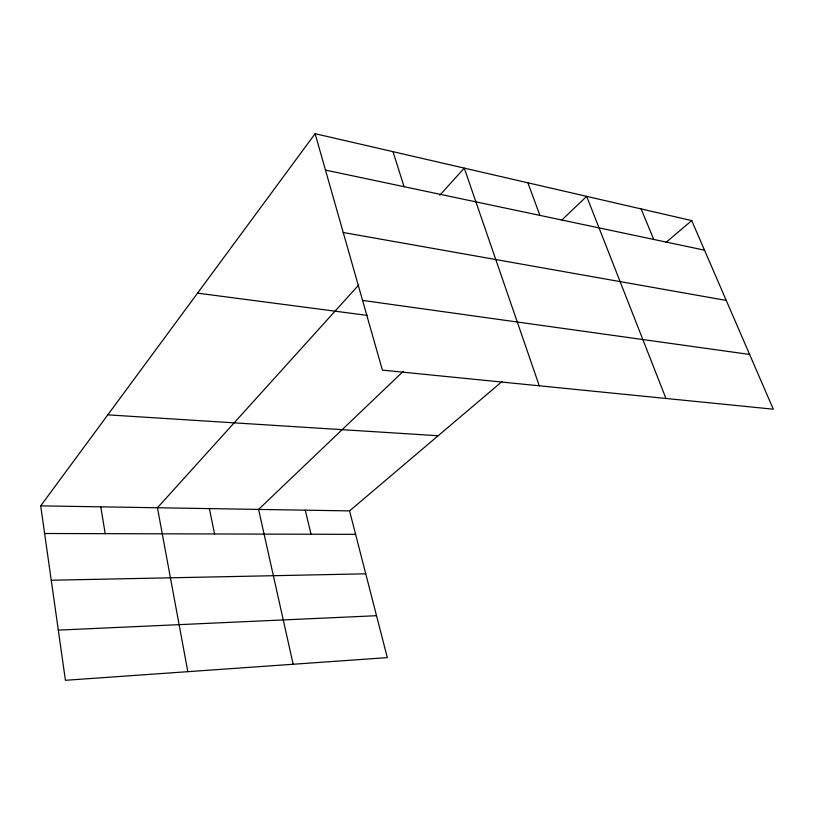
<?xml version="1.0" encoding="UTF-8"?>
<svg xmlns="http://www.w3.org/2000/svg" width="814" height="814" viewBox="0 0 814 814"><rect width="100%" height="100%" fill="white"/><g stroke="black" fill="none" stroke-linecap="round" stroke-linejoin="round"><path stroke-width="1.22" d="M502.065 381.522L349.572 510.897L387.311 657.62L65.425 680.301L40.7 505.86L315.12 133.7L691.727 220.604L773.3 409.198L382.397 370.116L315.12 133.7M358.771 284.91L157.438 507.763L187.831 671.672M439.743 195.279L464.275 168.122L539.265 385.795M403.245 371.377L258.577 509.411L293.152 664.255M561.864 220.024L586.66 196.367L665.954 398.463M665.862 242.552L691.727 220.604M58.313 630.117L376.536 615.71M51.241 580.24L365.761 573.819M44.617 533.506L355.606 534.35M40.7 505.86L349.572 510.897M107.804 414.855L438.166 435.734M197.558 293.132L367.379 315.415M362.556 300.407L749.613 354.446M343.233 232.499L726.251 300.427M325.478 170.085L704.517 250.173M641.117 208.933L653.734 239.448M527.889 182.804L539.936 215.405M393.009 151.679L404.08 186.691M305.25 510.175L311.04 534.228M209.381 508.618L214.57 533.964M100.794 506.837L105.199 533.669"/></g></svg>
